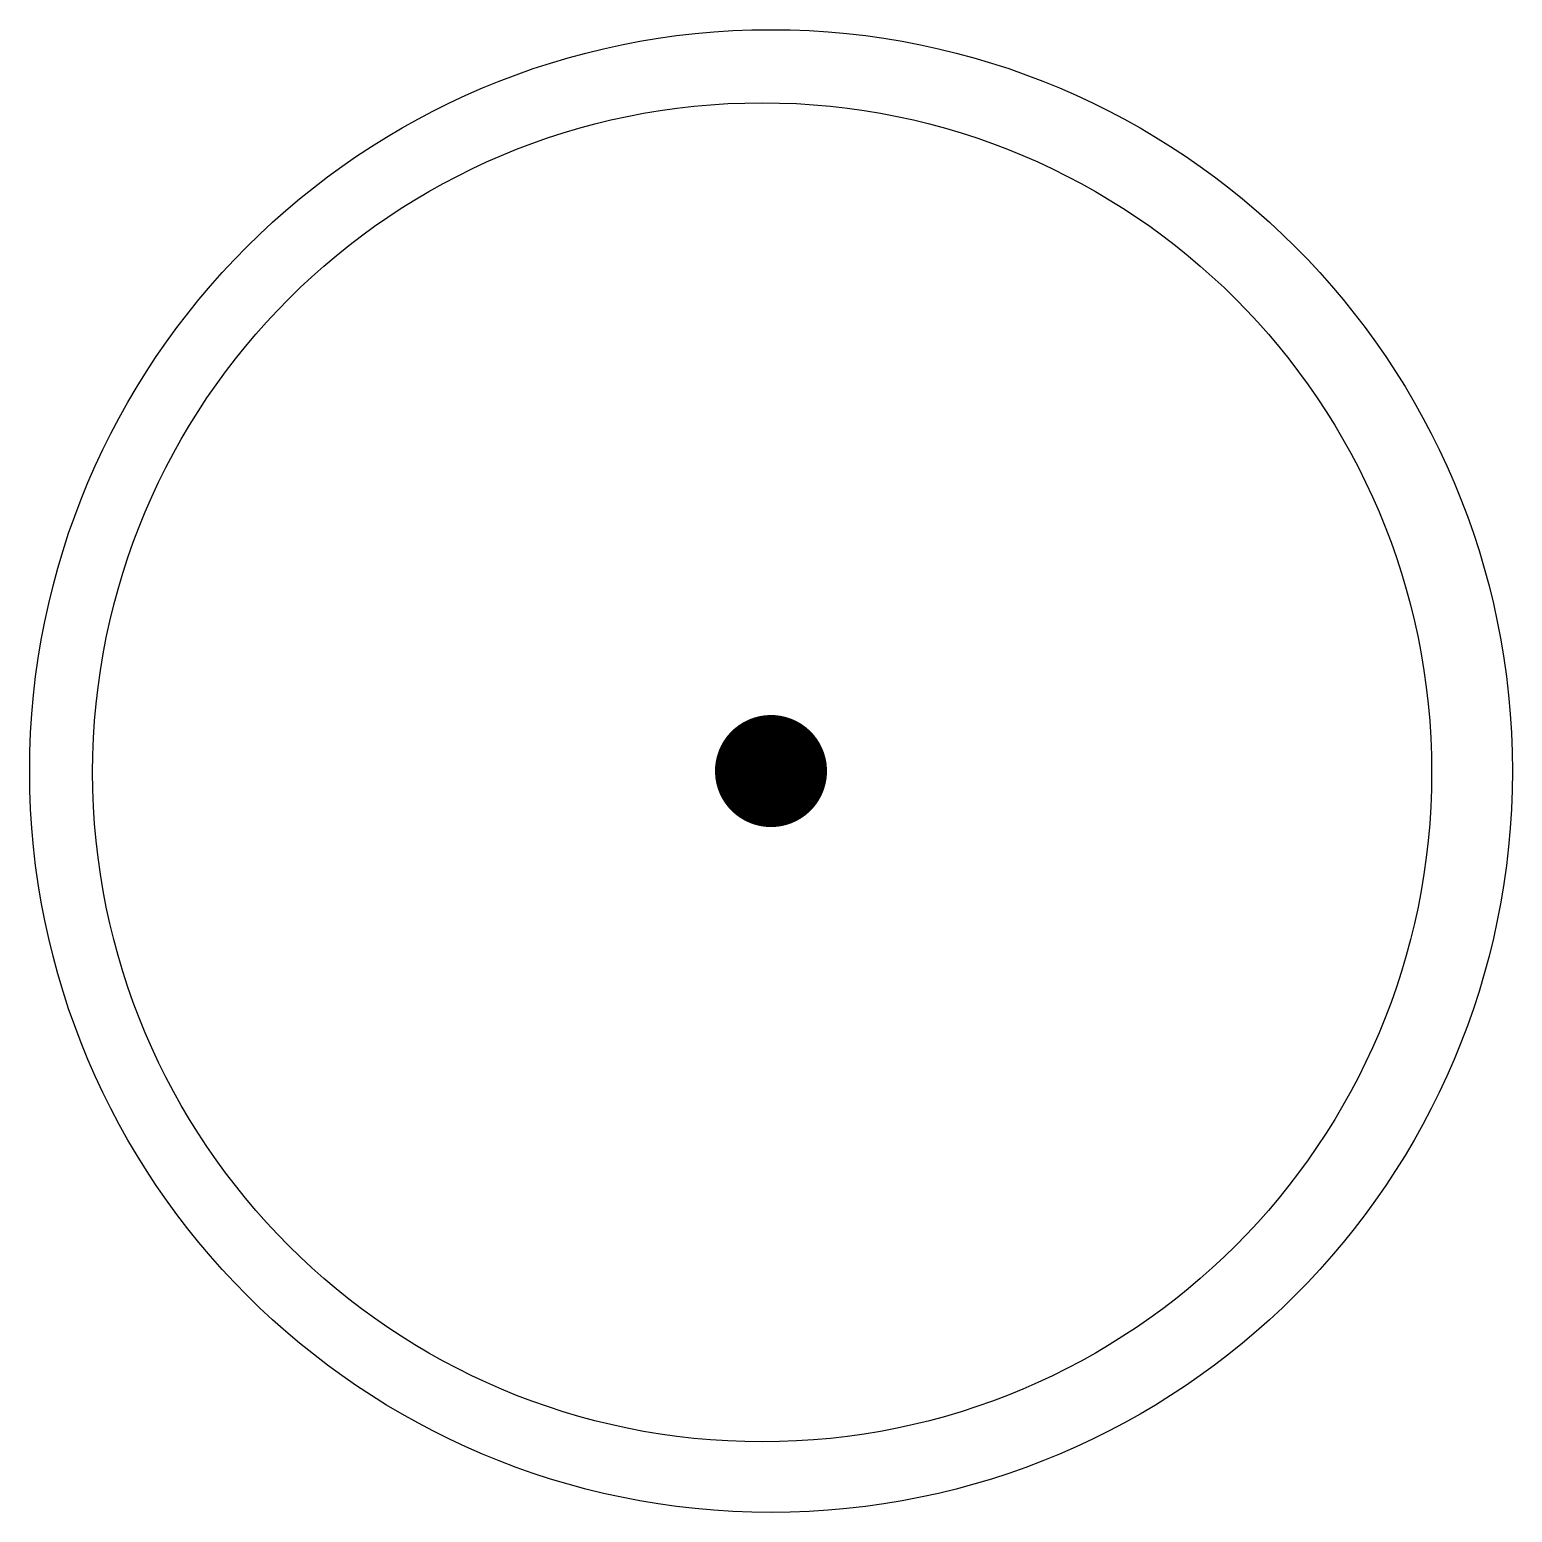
# Model space of a CAD drawing. Extents: x -0.99 to 1.01, y -1 to 1.
import ezdxf

# ---------------------------------------------------------------- set-up
doc = ezdxf.new("R2010")
doc.units = 0
doc.header["$LTSCALE"] = 0.01
doc.header["$MEASUREMENT"] = 0
doc.layers.get('0').update_dxf_attribs({"lineweight": 20})

msp = doc.modelspace()

# ---------------------------------------------------------------- linework, layer by layer
at = {"color": 0, "linetype": 'ByBlock', "lineweight": -2, "const_width": 0.0756}
msp.add_lwpolyline([(-0.025, -0.0209, 1), (0.0369, 0.0225, 1)], format="xyb", close=True, dxfattribs=at)
at = {"color": 0, "linetype": 'ByBlock', "lineweight": -2}
for centre, radius in [((0.006, 0.0008), 1), ((-0.006, -0.0009), 0.9031)]:
    msp.add_circle(centre, radius, dxfattribs=at)

doc.saveas('drawing.dxf')
